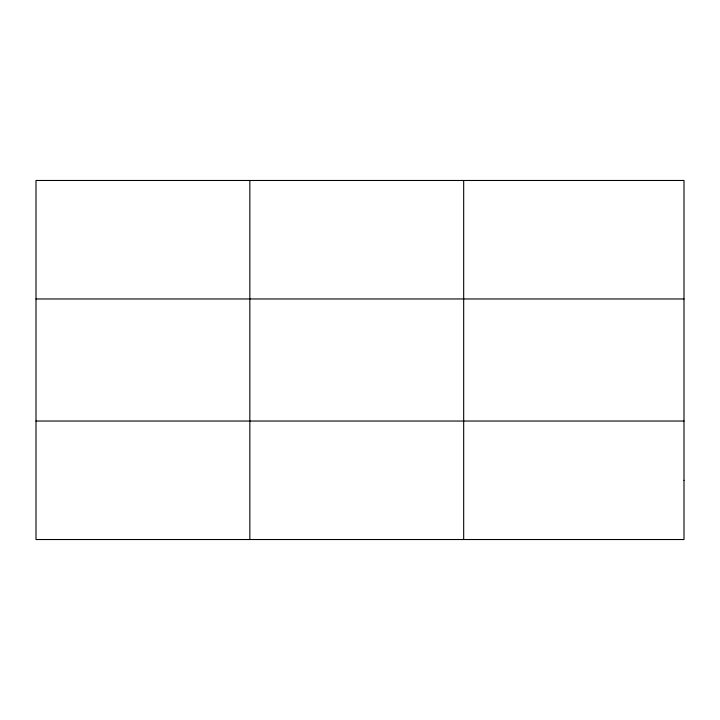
<?xml version="1.0" encoding="UTF-8"?>
<svg xmlns="http://www.w3.org/2000/svg" width="720" height="720" viewBox="0 0 720 720"><rect width="100%" height="100%" fill="white"/><g stroke="black" fill="none" stroke-linecap="round" stroke-linejoin="round"><path stroke-width="1.08" d="M249.84 539.523L249.84 180.477M463.68 539.523L463.68 180.477M36 298.962L684 298.962M36 421.038L684 421.038M684 480.285L684 539.523L36 539.523L36 180.477L684 180.477L684 480.285"/></g></svg>
